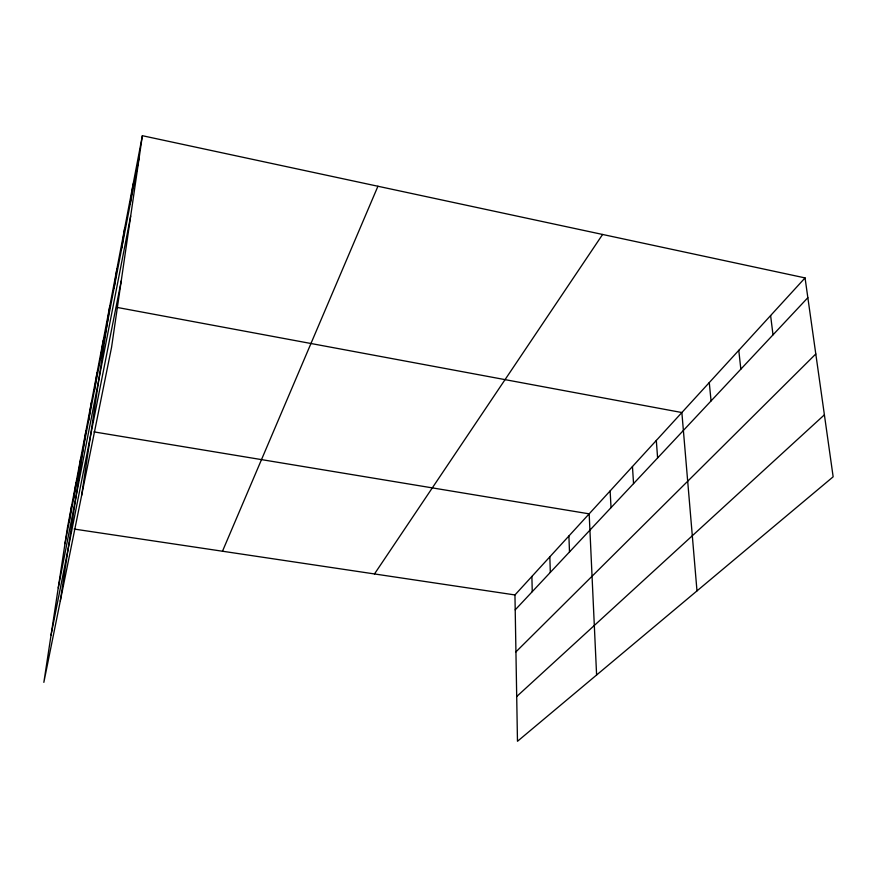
<?xml version="1.0" encoding="UTF-8"?>
<svg xmlns="http://www.w3.org/2000/svg" width="877" height="877" viewBox="0 0 877 877"><rect width="100%" height="100%" fill="white"/><g stroke="black" fill="none" stroke-linecap="round" stroke-linejoin="round"><path stroke-width="1.32" d="M142.37 135.705L111.576 347.248L43.85 682.361L67.365 528.042L142.37 135.705L805.053 277.91L833.15 476.814L517.474 741.295L514.952 594.946L805.053 277.91M121.793 247.917L124.709 228.075M130.169 204.264L133.151 183.918M81.616 495.505L109.8 306.062M114.087 288.018L116.959 268.647M88.687 420.28L91.329 402.686M94.343 390.824L97.04 372.802M100.427 359.142L103.179 340.682M69.151 521.99L71.585 505.963M73.591 498.86L76.08 482.46M78.338 474.161L80.87 457.377M60.261 601.162L86.001 430.563M64.975 543.707L139.333 156.544M58.244 587.908L130.662 216.115M51.063 635.025L121.245 280.859M222.484 551.227L377.932 186.253M374.479 573.953L602.598 234.466M515.205 609.855L807.849 297.687M515.928 651.874L815.796 353.979M516.696 696.535L824.391 414.821M74.106 529.05L514.952 594.946M93.949 431.879L589.169 513.845L596.601 674.994M116.52 307.312L681.867 412.541L696.985 590.901M770.609 315.556L773.01 334.839M738.774 350.34L740.846 369.151M709.274 382.58L711.061 400.932M656.314 440.451L657.607 457.947M632.46 466.531L633.545 483.622M610.129 490.945L611.039 507.64M568.899 536L569.502 551.94M549.835 556.829L550.317 572.407M531.89 576.441L532.251 591.679"/></g></svg>
